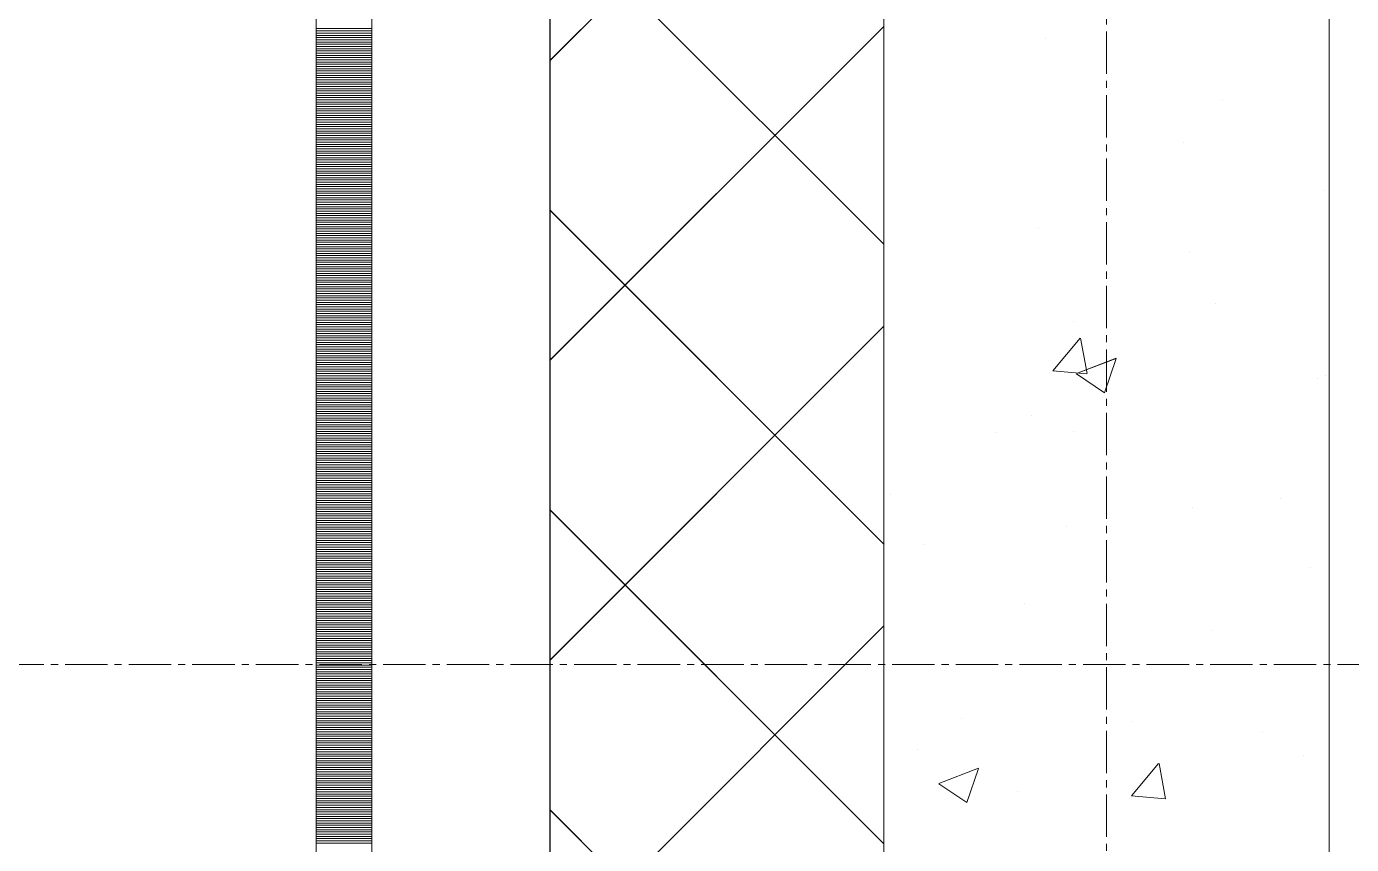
# Model space of a CAD drawing. Header units: millimetres. Extents: x 470010 to 1231400, y -134005 to 421770.
# Drawn here: x 672388 to 672984, y -50792 to -50425 of the extents above; entities that cross this region are included whole.
import ezdxf
from ezdxf.enums import TextEntityAlignment as Align

# ---------------------------------------------------------------- set-up
doc = ezdxf.new("R2010")
doc.units = ezdxf.units.MM
doc.linetypes.add('CENTER2', pattern=[28.575, 19.05, -3.175, 3.175, -3.175])
doc.linetypes.add('DASHED', pattern=[19.05, 12.7, -6.35])
doc.layers.get('Defpoints').update_dxf_attribs({"color": 140})
doc.layers.add('АР_Делит', color=120, linetype='Continuous', lineweight=0, plot=False)
for name, color, linetype, lineweight in [('АР_Стены ПЕНОблок', 52, 'Continuous', 20), ('АР_Тонкая', 254, 'Continuous', 5), ('АР_Утеплитель', 31, 'Continuous', 0), ('АР_Штриховка', 8, 'Continuous', 0)]:
    doc.layers.add(name, color=color, linetype=linetype, lineweight=lineweight)
doc.layers.add('РД_Оси_100', color=7, linetype='Continuous', lineweight=0, true_color=0x525252)
doc.styles.add('style1', font='ARIALN.TTF')

# ---------------------------------------------------------------- blocks, each defined once
blk = doc.blocks.new('СОШ_2200_АР_ОСИ_М100_28.05.24')
at = {"layer": 'АР_Делит', "color": 251, "linetype": 'DASHED', "true_color": 0x636466}
blk.add_lwpolyline([(114955, 135155), (114955, -355), (93595.036, -355), (93595.036, 13855), (94145, 13855), (94145, 68320), (66055, 68320), (66055, 13857.73), (83455, 13857.73), (83455, -355), (45245, -355), (45245, 13145), (44695, 13145), (44695, 26755), (45245, 26755), (45245, 68320), (20455, 68320), (20455, 26755), (27955, 26755), (27955, 13145), (-355, 13145), (-355, 100855)], dxfattribs=at)
at = {"layer": 'РД_Оси_100', "color": 251, "linetype": 'CENTER2', "true_color": 0x636466}
for p, q in [((0, -6155), (0, 139938.679)), ((29555, 42900), (-5954.958, 42900))]:
    blk.add_line(p, q, dxfattribs=at)
blk = doc.blocks.new('A$C9108343f')
at = {"layer": 'АР_Стены ПЕНОблок', "color": 18, "linetype": 'Continuous', "lineweight": 20, "true_color": 0x000000}
for p, q in [((7054.96, 97555), (7054.96, 21355)), ((7254.96, 21355), (7254.96, 97555))]:
    blk.add_line(p, q, dxfattribs=at)
at = {"layer": 'АР_Тонкая', "color": 18, "linetype": 'Continuous', "lineweight": 5, "true_color": 0x000000}
for p, q in [((6799.96, 97555), (6799.96, 21355)), ((6824.96, 97555), (6824.96, 21355)), ((6824.96, 21355), (6824.96, 97555)), ((6904.96, 21355), (6904.96, 97555))]:
    blk.add_line(p, q, dxfattribs=at)
at = {"layer": 'АР_Утеплитель', "color": 18, "linetype": 'Continuous', "lineweight": 0, "true_color": 0x000000}
for p, q in [((6904.96, 97555), (6904.96, 21355)), ((7054.96, 21355), (7054.96, 97555))]:
    blk.add_line(p, q, dxfattribs=at)
at = {"layer": 'АР_Штриховка', "color": 18, "linetype": 'Continuous', "lineweight": 0, "true_color": 0x000000}
for p, q in [((6904.96, 49926.41), (7054.96, 50076.41)), ((7054.96, 49843.84), (6904.96, 49993.84)), ((6799.96, 49940.75), (6824.96, 49940.75)), ((6799.96, 49939.75), (6824.96, 49939.75)), ((6799.96, 49938.75), (6824.96, 49938.75)), ((6799.96, 49937.75), (6824.96, 49937.75)), ((6904.96, 49791.7), (7054.96, 49941.7)), ((6799.96, 49936.75), (6824.96, 49936.75)), ((6799.96, 49935.75), (6824.96, 49935.75)), ((6799.96, 49934.75), (6824.96, 49934.75)), ((6799.96, 49933.75), (6824.96, 49933.75)), ((6799.96, 49932.75), (6824.96, 49932.75)), ((6799.96, 49931.75), (6824.96, 49931.75)), ((7127.47, 49936.17), (7127.47, 49936.17)), ((6799.96, 49930.75), (6824.96, 49930.75)), ((6799.96, 49929.75), (6824.96, 49929.75)), ((6799.96, 49928.75), (6824.96, 49928.75)), ((6799.96, 49927.75), (6824.96, 49927.75)), ((6799.96, 49926.75), (6824.96, 49926.75)), ((6799.96, 49925.75), (6824.96, 49925.75)), ((6799.96, 49924.75), (6824.96, 49924.75)), ((6799.96, 49923.75), (6824.96, 49923.75)), ((6799.96, 49922.75), (6824.96, 49922.75)), ((6799.96, 49921.75), (6824.96, 49921.75)), ((6799.96, 49920.75), (6824.96, 49920.75)), ((6799.96, 49919.75), (6824.96, 49919.75)), ((6799.96, 49918.75), (6824.96, 49918.75)), ((6799.96, 49917.75), (6824.96, 49917.75)), ((6799.96, 49916.75), (6824.96, 49916.75)), ((6799.96, 49915.75), (6824.96, 49915.75)), ((6799.96, 49914.75), (6824.96, 49914.75)), ((6799.96, 49913.75), (6824.96, 49913.75)), ((6799.96, 49912.75), (6824.96, 49912.75)), ((6799.96, 49911.75), (6824.96, 49911.75)), ((6799.96, 49910.75), (6824.96, 49910.75)), ((6799.96, 49909.75), (6824.96, 49909.75)), ((6799.96, 49908.75), (6824.96, 49908.75)), ((6799.96, 49907.75), (6824.96, 49907.75)), ((7207.02, 49909.1), (7207.02, 49909.1)), ((6799.96, 49906.75), (6824.96, 49906.75)), ((6799.96, 49905.75), (6824.96, 49905.75)), ((6799.96, 49904.75), (6824.96, 49904.75)), ((6799.96, 49903.75), (6824.96, 49903.75)), ((6799.96, 49902.75), (6824.96, 49902.75)), ((6799.96, 49901.75), (6824.96, 49901.75)), ((6799.96, 49900.75), (6824.96, 49900.75)), ((6799.96, 49899.75), (6824.96, 49899.75)), ((6799.96, 49898.75), (6824.96, 49898.75)), ((6799.96, 49897.75), (6824.96, 49897.75)), ((6799.96, 49896.75), (6824.96, 49896.75)), ((6799.96, 49895.75), (6824.96, 49895.75)), ((6799.96, 49894.75), (6824.96, 49894.75)), ((6799.96, 49893.75), (6824.96, 49893.75)), ((6799.96, 49892.75), (6824.96, 49892.75)), ((6799.96, 49891.75), (6824.96, 49891.75)), ((6799.96, 49890.75), (6824.96, 49890.75)), ((6799.96, 49889.75), (6824.96, 49889.75)), ((6799.96, 49888.75), (6824.96, 49888.75)), ((6799.96, 49887.75), (6824.96, 49887.75)), ((6799.96, 49886.75), (6824.96, 49886.75)), ((6799.96, 49885.75), (6824.96, 49885.75)), ((6799.96, 49884.75), (6824.96, 49884.75)), ((6799.96, 49883.75), (6824.96, 49883.75)), ((7189.56, 49889.42), (7189.56, 49889.42)), ((6799.96, 49882.75), (6824.96, 49882.75)), ((6799.96, 49881.75), (6824.96, 49881.75)), ((6799.96, 49880.75), (6824.96, 49880.75)), ((6799.96, 49879.75), (6824.96, 49879.75)), ((6799.96, 49878.75), (6824.96, 49878.75)), ((6799.96, 49877.75), (6824.96, 49877.75)), ((6799.96, 49876.75), (6824.96, 49876.75)), ((6799.96, 49875.75), (6824.96, 49875.75)), ((6799.96, 49874.75), (6824.96, 49874.75)), ((6799.96, 49873.75), (6824.96, 49873.75)), ((6799.96, 49872.75), (6824.96, 49872.75)), ((6799.96, 49871.75), (6824.96, 49871.75)), ((6799.96, 49870.75), (6824.96, 49870.75)), ((6799.96, 49869.75), (6824.96, 49869.75)), ((6799.96, 49868.75), (6824.96, 49868.75)), ((6799.96, 49867.75), (6824.96, 49867.75)), ((6799.96, 49866.75), (6824.96, 49866.75)), ((7252.68, 49867.87), (7252.68, 49867.87)), ((6799.96, 49865.75), (6824.96, 49865.75)), ((6799.96, 49864.75), (6824.96, 49864.75)), ((6799.96, 49863.75), (6824.96, 49863.75)), ((6799.96, 49862.75), (6824.96, 49862.75)), ((6799.96, 49861.75), (6824.96, 49861.75)), ((6799.96, 49860.75), (6824.96, 49860.75)), ((6799.96, 49859.75), (6824.96, 49859.75)), ((6799.96, 49858.75), (6824.96, 49858.75)), ((6799.96, 49857.75), (6824.96, 49857.75)), ((6799.96, 49856.75), (6824.96, 49856.75)), ((6799.96, 49855.75), (6824.96, 49855.75)), ((6799.96, 49854.75), (6824.96, 49854.75)), ((7054.96, 49709.14), (6904.96, 49859.14)), ((6799.96, 49853.75), (6824.96, 49853.75)), ((6799.96, 49852.75), (6824.96, 49852.75)), ((6799.96, 49851.75), (6824.96, 49851.75)), ((6799.96, 49850.75), (6824.96, 49850.75)), ((6799.96, 49849.75), (6824.96, 49849.75)), ((6799.96, 49848.75), (6824.96, 49848.75)), ((7124.39, 49851.61), (7124.39, 49851.61)), ((6799.96, 49847.75), (6824.96, 49847.75)), ((6799.96, 49846.75), (6824.96, 49846.75)), ((6799.96, 49845.75), (6824.96, 49845.75)), ((6799.96, 49844.75), (6824.96, 49844.75)), ((6799.96, 49843.75), (6824.96, 49843.75)), ((6799.96, 49842.75), (6824.96, 49842.75)), ((6799.96, 49841.75), (6824.96, 49841.75)), ((6799.96, 49840.75), (6824.96, 49840.75)), ((6799.96, 49839.75), (6824.96, 49839.75)), ((6799.96, 49838.75), (6824.96, 49838.75)), ((6799.96, 49837.75), (6824.96, 49837.75)), ((6799.96, 49836.75), (6824.96, 49836.75)), ((7192.39, 49840.49), (7192.39, 49840.49)), ((6799.96, 49835.75), (6824.96, 49835.75)), ((6799.96, 49834.75), (6824.96, 49834.75)), ((6799.96, 49833.75), (6824.96, 49833.75)), ((6799.96, 49832.75), (6824.96, 49832.75)), ((6799.96, 49831.75), (6824.96, 49831.75)), ((6799.96, 49830.75), (6824.96, 49830.75)), ((6799.96, 49829.75), (6824.96, 49829.75)), ((6799.96, 49828.75), (6824.96, 49828.75)), ((6799.96, 49827.75), (6824.96, 49827.75)), ((6799.96, 49826.75), (6824.96, 49826.75)), ((6799.96, 49825.75), (6824.96, 49825.75)), ((6799.96, 49824.75), (6824.96, 49824.75)), ((6799.96, 49823.75), (6824.96, 49823.75)), ((6799.96, 49822.75), (6824.96, 49822.75)), ((6799.96, 49821.75), (6824.96, 49821.75)), ((6799.96, 49820.75), (6824.96, 49820.75)), ((6799.96, 49819.75), (6824.96, 49819.75)), ((6799.96, 49818.75), (6824.96, 49818.75)), ((6799.96, 49817.75), (6824.96, 49817.75)), ((6799.96, 49816.75), (6824.96, 49816.75)), ((6799.96, 49815.75), (6824.96, 49815.75)), ((6799.96, 49814.75), (6824.96, 49814.75)), ((6799.96, 49813.75), (6824.96, 49813.75)), ((6799.96, 49812.75), (6824.96, 49812.75)), ((7203.79, 49817.29), (7203.79, 49817.29)), ((6799.96, 49811.75), (6824.96, 49811.75)), ((6799.96, 49810.75), (6824.96, 49810.75)), ((6799.96, 49809.75), (6824.96, 49809.75)), ((6799.96, 49808.75), (6824.96, 49808.75)), ((6799.96, 49807.75), (6824.96, 49807.75)), ((6799.96, 49806.75), (6824.96, 49806.75)), ((6904.96, 49657), (7054.96, 49807)), ((7140.2, 49808.92), (7140.2, 49808.92)), ((6799.96, 49805.75), (6824.96, 49805.75)), ((6799.96, 49804.75), (6824.96, 49804.75)), ((6799.96, 49803.75), (6824.96, 49803.75)), ((6799.96, 49802.75), (6824.96, 49802.75)), ((6799.96, 49801.75), (6824.96, 49801.75)), ((6799.96, 49800.75), (6824.96, 49800.75)), ((7130.83, 49787.01), (7143.07, 49801.6)), ((7146.2, 49785.71), (7143.27, 49801.63)), ((6799.96, 49799.75), (6824.96, 49799.75)), ((6799.96, 49798.75), (6824.96, 49798.75)), ((6799.96, 49797.75), (6824.96, 49797.75)), ((6799.96, 49796.75), (6824.96, 49796.75)), ((6799.96, 49795.75), (6824.96, 49795.75)), ((6799.96, 49794.75), (6824.96, 49794.75)), ((6799.96, 49793.75), (6824.96, 49793.75)), ((6799.96, 49792.75), (6824.96, 49792.75)), ((6799.96, 49791.75), (6824.96, 49791.75)), ((6799.96, 49790.75), (6824.96, 49790.75)), ((6799.96, 49789.75), (6824.96, 49789.75)), ((6799.96, 49788.75), (6824.96, 49788.75)), ((7141.46, 49785.76), (7159.24, 49792.59)), ((7154.04, 49777.1), (7159.19, 49792.44)), ((6799.96, 49787.75), (6824.96, 49787.75)), ((6799.96, 49786.75), (6824.96, 49786.75)), ((6799.96, 49785.75), (6824.96, 49785.75)), ((6799.96, 49784.75), (6824.96, 49784.75)), ((6799.96, 49783.75), (6824.96, 49783.75)), ((6799.96, 49782.75), (6824.96, 49782.75)), ((7130.83, 49787), (7146.01, 49785.67)), ((7141.4, 49785.62), (7154.03, 49777.1)), ((7249.59, 49783.32), (7249.59, 49783.32)), ((7253.26, 49784.72), (7253.26, 49784.72)), ((6799.96, 49781.75), (6824.96, 49781.75)), ((6799.96, 49780.75), (6824.96, 49780.75)), ((6799.96, 49779.75), (6824.96, 49779.75)), ((6799.96, 49778.75), (6824.96, 49778.75)), ((6799.96, 49777.75), (6824.96, 49777.75)), ((6799.96, 49776.75), (6824.96, 49776.75)), ((6799.96, 49775.75), (6824.96, 49775.75)), ((6799.96, 49774.75), (6824.96, 49774.75)), ((6799.96, 49773.75), (6824.96, 49773.75)), ((6799.96, 49772.75), (6824.96, 49772.75)), ((6799.96, 49771.75), (6824.96, 49771.75)), ((6799.96, 49770.75), (6824.96, 49770.75)), ((6799.96, 49769.75), (6824.96, 49769.75)), ((6799.96, 49768.75), (6824.96, 49768.75)), ((6799.96, 49767.75), (6824.96, 49767.75)), ((6799.96, 49766.75), (6824.96, 49766.75)), ((6799.96, 49765.75), (6824.96, 49765.75)), ((6799.96, 49764.75), (6824.96, 49764.75)), ((7121.3, 49767.06), (7121.3, 49767.06)), ((6799.96, 49763.75), (6824.96, 49763.75)), ((6799.96, 49762.75), (6824.96, 49762.75)), ((6799.96, 49761.75), (6824.96, 49761.75)), ((6799.96, 49760.75), (6824.96, 49760.75)), ((6799.96, 49759.75), (6824.96, 49759.75)), ((6799.96, 49758.75), (6824.96, 49758.75)), ((7105.13, 49759.29), (7105.13, 49759.29)), ((7140.1, 49759.63), (7140.1, 49759.63)), ((6799.96, 49757.75), (6824.96, 49757.75)), ((6799.96, 49756.75), (6824.96, 49756.75)), ((6799.96, 49755.75), (6824.96, 49755.75)), ((6799.96, 49754.75), (6824.96, 49754.75)), ((6799.96, 49753.75), (6824.96, 49753.75)), ((6799.96, 49752.75), (6824.96, 49752.75)), ((6799.96, 49751.75), (6824.96, 49751.75)), ((6799.96, 49750.75), (6824.96, 49750.75)), ((6799.96, 49749.75), (6824.96, 49749.75)), ((6799.96, 49748.75), (6824.96, 49748.75)), ((6799.96, 49747.75), (6824.96, 49747.75)), ((6799.96, 49746.75), (6824.96, 49746.75)), ((6799.96, 49745.75), (6824.96, 49745.75)), ((6799.96, 49744.75), (6824.96, 49744.75)), ((6799.96, 49743.75), (6824.96, 49743.75)), ((6799.96, 49742.75), (6824.96, 49742.75)), ((6799.96, 49741.75), (6824.96, 49741.75)), ((6799.96, 49740.75), (6824.96, 49740.75)), ((6799.96, 49739.75), (6824.96, 49739.75)), ((6799.96, 49738.75), (6824.96, 49738.75)), ((6799.96, 49737.75), (6824.96, 49737.75)), ((6799.96, 49736.75), (6824.96, 49736.75)), ((6799.96, 49735.75), (6824.96, 49735.75)), ((6799.96, 49734.75), (6824.96, 49734.75)), ((6799.96, 49733.75), (6824.96, 49733.75)), ((6799.96, 49732.75), (6824.96, 49732.75)), ((6799.96, 49731.75), (6824.96, 49731.75)), ((6799.96, 49730.75), (6824.96, 49730.75)), ((6799.96, 49729.75), (6824.96, 49729.75)), ((7058.06, 49731.24), (7058.06, 49731.24)), ((7233.17, 49729.77), (7233.17, 49729.77)), ((6799.96, 49728.75), (6824.96, 49728.75)), ((6799.96, 49727.75), (6824.96, 49727.75)), ((6799.96, 49726.75), (6824.96, 49726.75)), ((6799.96, 49725.75), (6824.96, 49725.75)), ((6799.96, 49724.75), (6824.96, 49724.75)), ((6799.96, 49723.75), (6824.96, 49723.75)), ((7054.96, 49574.43), (6904.96, 49724.43)), ((7193.65, 49725.51), (7193.65, 49725.51)), ((6799.96, 49722.75), (6824.96, 49722.75)), ((6799.96, 49721.75), (6824.96, 49721.75)), ((6799.96, 49720.75), (6824.96, 49720.75)), ((6799.96, 49719.75), (6824.96, 49719.75)), ((6799.96, 49718.75), (6824.96, 49718.75)), ((6799.96, 49717.75), (6824.96, 49717.75)), ((7136.97, 49717.11), (7136.97, 49717.11)), ((6799.96, 49716.75), (6824.96, 49716.75)), ((6799.96, 49715.75), (6824.96, 49715.75)), ((6799.96, 49714.75), (6824.96, 49714.75)), ((6799.96, 49713.75), (6824.96, 49713.75)), ((6799.96, 49712.75), (6824.96, 49712.75)), ((6799.96, 49711.75), (6824.96, 49711.75)), ((6799.96, 49710.75), (6824.96, 49710.75)), ((6799.96, 49709.75), (6824.96, 49709.75)), ((6799.96, 49708.75), (6824.96, 49708.75)), ((6799.96, 49707.75), (6824.96, 49707.75)), ((6799.96, 49706.75), (6824.96, 49706.75)), ((6799.96, 49705.75), (6824.96, 49705.75)), ((7073.38, 49708.74), (7073.38, 49708.74)), ((6799.96, 49704.75), (6824.96, 49704.75)), ((6799.96, 49703.75), (6824.96, 49703.75)), ((6799.96, 49702.75), (6824.96, 49702.75)), ((6799.96, 49701.75), (6824.96, 49701.75)), ((6799.96, 49700.75), (6824.96, 49700.75)), ((6799.96, 49699.75), (6824.96, 49699.75)), ((6799.96, 49698.75), (6824.96, 49698.75)), ((6799.96, 49697.75), (6824.96, 49697.75)), ((6799.96, 49696.75), (6824.96, 49696.75)), ((6799.96, 49695.75), (6824.96, 49695.75)), ((6799.96, 49694.75), (6824.96, 49694.75)), ((6799.96, 49693.75), (6824.96, 49693.75)), ((7246.5, 49698.76), (7246.5, 49698.76)), ((6799.96, 49692.75), (6824.96, 49692.75)), ((6799.96, 49691.75), (6824.96, 49691.75)), ((6799.96, 49690.75), (6824.96, 49690.75)), ((6799.96, 49689.75), (6824.96, 49689.75)), ((6799.96, 49688.75), (6824.96, 49688.75)), ((6799.96, 49687.75), (6824.96, 49687.75)), ((6799.96, 49686.75), (6824.96, 49686.75)), ((6799.96, 49685.75), (6824.96, 49685.75)), ((6799.96, 49684.75), (6824.96, 49684.75)), ((6799.96, 49683.75), (6824.96, 49683.75)), ((6799.96, 49682.75), (6824.96, 49682.75)), ((6799.96, 49681.75), (6824.96, 49681.75)), ((7118.21, 49682.5), (7118.21, 49682.5)), ((6799.96, 49680.75), (6824.96, 49680.75)), ((6799.96, 49679.75), (6824.96, 49679.75)), ((6799.96, 49678.75), (6824.96, 49678.75)), ((6799.96, 49677.75), (6824.96, 49677.75)), ((6799.96, 49676.75), (6824.96, 49676.75)), ((6799.96, 49675.75), (6824.96, 49675.75)), ((6799.96, 49674.75), (6824.96, 49674.75)), ((6799.96, 49673.75), (6824.96, 49673.75)), ((6799.96, 49672.75), (6824.96, 49672.75)), ((6799.96, 49671.75), (6824.96, 49671.75)), ((6799.96, 49670.75), (6824.96, 49670.75)), ((6799.96, 49669.75), (6824.96, 49669.75)), ((6904.96, 49522.3), (7054.96, 49672.3)), ((7202.13, 49670.4), (7202.13, 49670.4)), ((6799.96, 49668.75), (6824.96, 49668.75)), ((6799.96, 49667.75), (6824.96, 49667.75)), ((6799.96, 49666.75), (6824.96, 49666.75)), ((6799.96, 49665.75), (6824.96, 49665.75)), ((6799.96, 49664.75), (6824.96, 49664.75)), ((6799.96, 49663.75), (6824.96, 49663.75)), ((6799.96, 49662.75), (6824.96, 49662.75)), ((6799.96, 49661.75), (6824.96, 49661.75)), ((6799.96, 49660.75), (6824.96, 49660.75)), ((6799.96, 49659.75), (6824.96, 49659.75)), ((6799.96, 49658.75), (6824.96, 49658.75)), ((6799.96, 49657.75), (6824.96, 49657.75)), ((6799.96, 49656.75), (6824.96, 49656.75)), ((6799.96, 49655.75), (6824.96, 49655.75)), ((6799.96, 49654.75), (6824.96, 49654.75)), ((6799.96, 49653.75), (6824.96, 49653.75)), ((6799.96, 49652.75), (6824.96, 49652.75)), ((6799.96, 49651.75), (6824.96, 49651.75)), ((6799.96, 49650.75), (6824.96, 49650.75)), ((6799.96, 49649.75), (6824.96, 49649.75)), ((6799.96, 49648.75), (6824.96, 49648.75)), ((6799.96, 49647.75), (6824.96, 49647.75)), ((6799.96, 49646.75), (6824.96, 49646.75)), ((6799.96, 49645.75), (6824.96, 49645.75)), ((6799.96, 49644.75), (6824.96, 49644.75)), ((6799.96, 49643.75), (6824.96, 49643.75)), ((6799.96, 49642.75), (6824.96, 49642.75)), ((6799.96, 49641.75), (6824.96, 49641.75)), ((6799.96, 49640.75), (6824.96, 49640.75)), ((6799.96, 49639.75), (6824.96, 49639.75)), ((6799.96, 49638.75), (6824.96, 49638.75)), ((6799.96, 49637.75), (6824.96, 49637.75)), ((6799.96, 49636.75), (6824.96, 49636.75)), ((6799.96, 49635.75), (6824.96, 49635.75)), ((6799.96, 49634.75), (6824.96, 49634.75)), ((6799.96, 49633.75), (6824.96, 49633.75)), ((6799.96, 49632.75), (6824.96, 49632.75)), ((6799.96, 49631.75), (6824.96, 49631.75)), ((6799.96, 49630.75), (6824.96, 49630.75)), ((6799.96, 49629.75), (6824.96, 49629.75)), ((6799.96, 49628.75), (6824.96, 49628.75)), ((7089.57, 49630.52), (7089.57, 49630.52)), ((7166.35, 49629.59), (7166.35, 49629.59)), ((6799.96, 49627.75), (6824.96, 49627.75)), ((6799.96, 49626.75), (6824.96, 49626.75)), ((6799.96, 49625.75), (6824.96, 49625.75)), ((6799.96, 49624.75), (6824.96, 49624.75)), ((6799.96, 49623.75), (6824.96, 49623.75)), ((6799.96, 49622.75), (6824.96, 49622.75)), ((7225.16, 49624.79), (7225.16, 49624.79)), ((6799.96, 49621.75), (6824.96, 49621.75)), ((6799.96, 49620.75), (6824.96, 49620.75)), ((6799.96, 49619.75), (6824.96, 49619.75)), ((6799.96, 49618.75), (6824.96, 49618.75)), ((6799.96, 49617.75), (6824.96, 49617.75)), ((6799.96, 49616.75), (6824.96, 49616.75)), ((7070.15, 49616.93), (7070.15, 49616.93)), ((6799.96, 49615.75), (6824.96, 49615.75)), ((6799.96, 49614.75), (6824.96, 49614.75)), ((6799.96, 49613.75), (6824.96, 49613.75)), ((6799.96, 49612.75), (6824.96, 49612.75)), ((6799.96, 49611.75), (6824.96, 49611.75)), ((6799.96, 49610.75), (6824.96, 49610.75)), ((7166.07, 49595.95), (7178.31, 49610.54)), ((7181.45, 49594.65), (7178.51, 49610.57)), ((7243.42, 49614.21), (7243.42, 49614.21)), ((6799.96, 49609.75), (6824.96, 49609.75)), ((6799.96, 49608.75), (6824.96, 49608.75)), ((6799.96, 49607.75), (6824.96, 49607.75)), ((6799.96, 49606.75), (6824.96, 49606.75)), ((6799.96, 49605.75), (6824.96, 49605.75)), ((6799.96, 49604.75), (6824.96, 49604.75)), ((7079.66, 49601.57), (7097.44, 49608.4)), ((7092.24, 49592.91), (7097.39, 49608.26)), ((6799.96, 49603.75), (6824.96, 49603.75)), ((6799.96, 49602.75), (6824.96, 49602.75)), ((6799.96, 49601.75), (6824.96, 49601.75)), ((6799.96, 49600.75), (6824.96, 49600.75)), ((6799.96, 49599.75), (6824.96, 49599.75)), ((6799.96, 49598.75), (6824.96, 49598.75)), ((7079.59, 49601.43), (7092.23, 49592.91)), ((6799.96, 49597.75), (6824.96, 49597.75)), ((6799.96, 49596.75), (6824.96, 49596.75)), ((6799.96, 49595.75), (6824.96, 49595.75)), ((6799.96, 49594.75), (6824.96, 49594.75)), ((6799.96, 49593.75), (6824.96, 49593.75)), ((6799.96, 49592.75), (6824.96, 49592.75)), ((7115.12, 49597.95), (7115.12, 49597.95)), ((7166.07, 49595.94), (7181.25, 49594.62)), ((6799.96, 49591.75), (6824.96, 49591.75)), ((6799.96, 49590.75), (6824.96, 49590.75)), ((6799.96, 49589.75), (6824.96, 49589.75)), ((6799.96, 49588.75), (6824.96, 49588.75)), ((6799.96, 49587.75), (6824.96, 49587.75)), ((6799.96, 49586.75), (6824.96, 49586.75)), ((7054.96, 49439.73), (6904.96, 49589.73)), ((6799.96, 49585.75), (6824.96, 49585.75)), ((6799.96, 49584.75), (6824.96, 49584.75)), ((6799.96, 49583.75), (6824.96, 49583.75)), ((6799.96, 49582.75), (6824.96, 49582.75)), ((6799.96, 49581.75), (6824.96, 49581.75)), ((6799.96, 49580.75), (6824.96, 49580.75)), ((6799.96, 49579.75), (6824.96, 49579.75)), ((6799.96, 49578.75), (6824.96, 49578.75)), ((6799.96, 49577.75), (6824.96, 49577.75)), ((6799.96, 49576.75), (6824.96, 49576.75)), ((6799.96, 49575.75), (6824.96, 49575.75)), ((6799.96, 49574.75), (6824.96, 49574.75))]:
    blk.add_line(p, q, dxfattribs=at)
at = {"layer": 'РД_Оси_100'}
blk.add_blockref('СОШ_2200_АР_ОСИ_М100_28.05.24', (7154.96, 6755), dxfattribs=at)
at = {"layer": 'Defpoints', "color": 18, "true_color": 0x000000, "style": 'style1'}
for p in [(143949.34, 316089.12), (143974.98, 281639.5), (143890.4, 273244.71), (143839.99, 264276.81), (143967.75, 254892.38), (12251.96, 104178.14), (12382.58, 96023.14)]:
    blk.add_attdef('АР-ПОМЕЩЕНИЕ:НАИМЕНОВАНИЕ', text='', height=100, dxfattribs=at).set_placement(p, align=Align.MIDDLE)
at = {"layer": 'Defpoints', "color": 18, "true_color": 0x000000, "style": 'style1', "flags": 8}
for p in [(143951.3, 279099.09), (143848.34, 269251.11), (143875.33, 260094.25), (144049.74, 250824.7), (163419.28, 238153.36), (155897.46, 237965.97), (183037.2, 237965.97), (143342.94, 237876.19)]:
    blk.add_attdef('АР-ПОМЕЩЕНИЕ:НАИМЕНОВАНИЕ', text='', height=100, dxfattribs=at).set_placement(p, align=Align.MIDDLE)

msp = doc.modelspace()

# ---------------------------------------------------------------- linework, layer by layer
at = {"layer": 'АР_Стены ПЕНОблок', "color": 18, "linetype": 'Continuous', "lineweight": 20, "true_color": 0x000000}
for p, q in [((672773.57, -2811.242), (672773.57, -79011.242)), ((672973.57, -79011.242), (672973.57, -2811.242))]:
    msp.add_line(p, q, dxfattribs=at)
at = {"layer": 'АР_Тонкая', "color": 18, "linetype": 'Continuous', "lineweight": 5, "true_color": 0x000000}
for p, q in [((672518.57, -2811.242), (672518.57, -79011.242)), ((672543.57, -2811.242), (672543.57, -79011.242)), ((672543.57, -79011.242), (672543.57, -2811.242)), ((672623.57, -79011.242), (672623.57, -2811.242))]:
    msp.add_line(p, q, dxfattribs=at)
at = {"layer": 'АР_Утеплитель', "color": 18, "linetype": 'Continuous', "lineweight": 0, "true_color": 0x000000}
for p, q in [((672623.57, -2811.242), (672623.57, -79011.242)), ((672773.57, -79011.242), (672773.57, -2811.242))]:
    msp.add_line(p, q, dxfattribs=at)
at = {"layer": 'АР_Штриховка', "color": 18, "linetype": 'Continuous', "lineweight": 0, "true_color": 0x000000}
for p, q in [((672623.57, -50439.835), (672773.57, -50289.835)), ((672773.57, -50522.402), (672623.57, -50372.402)), ((672623.57, -50574.539), (672773.57, -50424.539)), ((672518.57, -50425.492), (672543.57, -50425.492)), ((672518.57, -50426.492), (672543.57, -50426.492)), ((672518.57, -50427.492), (672543.57, -50427.492)), ((672518.57, -50428.492), (672543.57, -50428.492)), ((672518.57, -50429.492), (672543.57, -50429.492)), ((672518.57, -50430.492), (672543.57, -50430.492)), ((672518.57, -50431.492), (672543.57, -50431.492)), ((672518.57, -50432.492), (672543.57, -50432.492)), ((672518.57, -50433.492), (672543.57, -50433.492)), ((672518.57, -50434.492), (672543.57, -50434.492)), ((672518.57, -50435.492), (672543.57, -50435.492)), ((672518.57, -50436.492), (672543.57, -50436.492)), ((672518.57, -50437.492), (672543.57, -50437.492)), ((672518.57, -50438.492), (672543.57, -50438.492)), ((672518.57, -50439.492), (672543.57, -50439.492)), ((672518.57, -50440.492), (672543.57, -50440.492)), ((672518.57, -50441.492), (672543.57, -50441.492)), ((672518.57, -50442.492), (672543.57, -50442.492)), ((672518.57, -50443.492), (672543.57, -50443.492)), ((672518.57, -50444.492), (672543.57, -50444.492)), ((672518.57, -50445.492), (672543.57, -50445.492)), ((672518.57, -50446.492), (672543.57, -50446.492)), ((672518.57, -50447.492), (672543.57, -50447.492)), ((672518.57, -50448.492), (672543.57, -50448.492)), ((672518.57, -50449.492), (672543.57, -50449.492)), ((672518.57, -50450.492), (672543.57, -50450.492)), ((672518.57, -50451.492), (672543.57, -50451.492)), ((672518.57, -50452.492), (672543.57, -50452.492)), ((672518.57, -50453.492), (672543.57, -50453.492)), ((672518.57, -50454.492), (672543.57, -50454.492)), ((672518.57, -50455.492), (672543.57, -50455.492)), ((672518.57, -50456.492), (672543.57, -50456.492)), ((672518.57, -50457.492), (672543.57, -50457.492)), ((672518.57, -50458.492), (672543.57, -50458.492)), ((672518.57, -50459.492), (672543.57, -50459.492)), ((672518.57, -50460.492), (672543.57, -50460.492)), ((672518.57, -50461.492), (672543.57, -50461.492)), ((672518.57, -50462.492), (672543.57, -50462.492)), ((672518.57, -50463.492), (672543.57, -50463.492)), ((672518.57, -50464.492), (672543.57, -50464.492)), ((672518.57, -50465.492), (672543.57, -50465.492)), ((672518.57, -50466.492), (672543.57, -50466.492)), ((672518.57, -50467.492), (672543.57, -50467.492)), ((672518.57, -50468.492), (672543.57, -50468.492)), ((672518.57, -50469.492), (672543.57, -50469.492)), ((672518.57, -50470.492), (672543.57, -50470.492)), ((672518.57, -50471.492), (672543.57, -50471.492)), ((672518.57, -50472.492), (672543.57, -50472.492)), ((672518.57, -50473.492), (672543.57, -50473.492)), ((672518.57, -50474.492), (672543.57, -50474.492)), ((672518.57, -50475.492), (672543.57, -50475.492)), ((672518.57, -50476.492), (672543.57, -50476.492)), ((672518.57, -50477.492), (672543.57, -50477.492)), ((672518.57, -50478.492), (672543.57, -50478.492)), ((672518.57, -50479.492), (672543.57, -50479.492)), ((672518.57, -50480.492), (672543.57, -50480.492)), ((672518.57, -50481.492), (672543.57, -50481.492)), ((672518.57, -50482.492), (672543.57, -50482.492)), ((672518.57, -50483.492), (672543.57, -50483.492)), ((672518.57, -50484.492), (672543.57, -50484.492)), ((672518.57, -50485.492), (672543.57, -50485.492)), ((672518.57, -50486.492), (672543.57, -50486.492)), ((672518.57, -50487.492), (672543.57, -50487.492)), ((672518.57, -50488.492), (672543.57, -50488.492)), ((672518.57, -50489.492), (672543.57, -50489.492)), ((672518.57, -50490.492), (672543.57, -50490.492)), ((672518.57, -50491.492), (672543.57, -50491.492)), ((672518.57, -50492.492), (672543.57, -50492.492)), ((672518.57, -50493.492), (672543.57, -50493.492)), ((672518.57, -50494.492), (672543.57, -50494.492)), ((672518.57, -50495.492), (672543.57, -50495.492)), ((672518.57, -50496.492), (672543.57, -50496.492)), ((672518.57, -50497.492), (672543.57, -50497.492)), ((672518.57, -50498.492), (672543.57, -50498.492)), ((672518.57, -50499.492), (672543.57, -50499.492)), ((672518.57, -50500.492), (672543.57, -50500.492)), ((672518.57, -50501.492), (672543.57, -50501.492)), ((672518.57, -50502.492), (672543.57, -50502.492)), ((672518.57, -50503.492), (672543.57, -50503.492)), ((672518.57, -50504.492), (672543.57, -50504.492)), ((672518.57, -50505.492), (672543.57, -50505.492)), ((672518.57, -50506.492), (672543.57, -50506.492)), ((672518.57, -50507.492), (672543.57, -50507.492)), ((672518.57, -50508.492), (672543.57, -50508.492)), ((672773.57, -50657.106), (672623.57, -50507.106)), ((672518.57, -50509.492), (672543.57, -50509.492)), ((672518.57, -50510.492), (672543.57, -50510.492)), ((672518.57, -50511.492), (672543.57, -50511.492)), ((672518.57, -50512.492), (672543.57, -50512.492)), ((672518.57, -50513.492), (672543.57, -50513.492)), ((672518.57, -50514.492), (672543.57, -50514.492)), ((672518.57, -50515.492), (672543.57, -50515.492)), ((672518.57, -50516.492), (672543.57, -50516.492)), ((672518.57, -50517.492), (672543.57, -50517.492)), ((672518.57, -50518.492), (672543.57, -50518.492)), ((672518.57, -50519.492), (672543.57, -50519.492)), ((672518.57, -50520.492), (672543.57, -50520.492)), ((672518.57, -50521.492), (672543.57, -50521.492)), ((672518.57, -50522.492), (672543.57, -50522.492)), ((672518.57, -50523.492), (672543.57, -50523.492)), ((672518.57, -50524.492), (672543.57, -50524.492)), ((672518.57, -50525.492), (672543.57, -50525.492)), ((672518.57, -50526.492), (672543.57, -50526.492)), ((672518.57, -50527.492), (672543.57, -50527.492)), ((672518.57, -50528.492), (672543.57, -50528.492)), ((672518.57, -50529.492), (672543.57, -50529.492)), ((672518.57, -50530.492), (672543.57, -50530.492)), ((672518.57, -50531.492), (672543.57, -50531.492)), ((672518.57, -50532.492), (672543.57, -50532.492)), ((672518.57, -50533.492), (672543.57, -50533.492)), ((672518.57, -50534.492), (672543.57, -50534.492)), ((672518.57, -50535.492), (672543.57, -50535.492)), ((672518.57, -50536.492), (672543.57, -50536.492)), ((672518.57, -50537.492), (672543.57, -50537.492)), ((672518.57, -50538.492), (672543.57, -50538.492)), ((672518.57, -50539.492), (672543.57, -50539.492)), ((672518.57, -50540.492), (672543.57, -50540.492)), ((672518.57, -50541.492), (672543.57, -50541.492)), ((672518.57, -50542.492), (672543.57, -50542.492)), ((672518.57, -50543.492), (672543.57, -50543.492)), ((672518.57, -50544.492), (672543.57, -50544.492)), ((672518.57, -50545.492), (672543.57, -50545.492)), ((672518.57, -50546.492), (672543.57, -50546.492)), ((672518.57, -50547.492), (672543.57, -50547.492)), ((672518.57, -50548.492), (672543.57, -50548.492)), ((672518.57, -50549.492), (672543.57, -50549.492)), ((672518.57, -50550.492), (672543.57, -50550.492)), ((672518.57, -50551.492), (672543.57, -50551.492)), ((672518.57, -50552.492), (672543.57, -50552.492)), ((672518.57, -50553.492), (672543.57, -50553.492)), ((672518.57, -50554.492), (672543.57, -50554.492)), ((672518.57, -50555.492), (672543.57, -50555.492)), ((672518.57, -50556.492), (672543.57, -50556.492)), ((672518.57, -50557.492), (672543.57, -50557.492)), ((672518.57, -50558.492), (672543.57, -50558.492)), ((672518.57, -50559.492), (672543.57, -50559.492)), ((672518.57, -50560.492), (672543.57, -50560.492)), ((672518.57, -50561.492), (672543.57, -50561.492)), ((672623.57, -50709.243), (672773.57, -50559.243)), ((672518.57, -50562.492), (672543.57, -50562.492)), ((672518.57, -50563.492), (672543.57, -50563.492)), ((672518.57, -50564.492), (672543.57, -50564.492)), ((672518.57, -50565.492), (672543.57, -50565.492)), ((672518.57, -50566.492), (672543.57, -50566.492)), ((672518.57, -50567.492), (672543.57, -50567.492)), ((672849.439, -50579.236), (672861.684, -50564.643)), ((672864.814, -50580.533), (672861.878, -50564.612)), ((672518.57, -50568.492), (672543.57, -50568.492)), ((672518.57, -50569.492), (672543.57, -50569.492)), ((672518.57, -50570.492), (672543.57, -50570.492)), ((672518.57, -50571.492), (672543.57, -50571.492)), ((672518.57, -50572.492), (672543.57, -50572.492)), ((672518.57, -50573.492), (672543.57, -50573.492)), ((672860.07, -50580.484), (672877.854, -50573.657)), ((672872.655, -50589.147), (672877.805, -50573.798)), ((672518.57, -50574.492), (672543.57, -50574.492)), ((672518.57, -50575.492), (672543.57, -50575.492)), ((672518.57, -50576.492), (672543.57, -50576.492)), ((672518.57, -50577.492), (672543.57, -50577.492)), ((672518.57, -50578.492), (672543.57, -50578.492)), ((672518.57, -50579.492), (672543.57, -50579.492)), ((672849.438, -50579.241), (672864.62, -50580.569)), ((672518.57, -50580.492), (672543.57, -50580.492)), ((672518.57, -50581.492), (672543.57, -50581.492)), ((672518.57, -50582.492), (672543.57, -50582.492)), ((672518.57, -50583.492), (672543.57, -50583.492)), ((672518.57, -50584.492), (672543.57, -50584.492)), ((672518.57, -50585.492), (672543.57, -50585.492)), ((672860.008, -50580.621), (672872.642, -50589.143)), ((672518.57, -50586.492), (672543.57, -50586.492)), ((672518.57, -50587.492), (672543.57, -50587.492)), ((672518.57, -50588.492), (672543.57, -50588.492)), ((672518.57, -50589.492), (672543.57, -50589.492)), ((672518.57, -50590.492), (672543.57, -50590.492)), ((672518.57, -50591.492), (672543.57, -50591.492)), ((672518.57, -50592.492), (672543.57, -50592.492)), ((672518.57, -50593.492), (672543.57, -50593.492)), ((672518.57, -50594.492), (672543.57, -50594.492)), ((672518.57, -50595.492), (672543.57, -50595.492)), ((672518.57, -50596.492), (672543.57, -50596.492)), ((672518.57, -50597.492), (672543.57, -50597.492)), ((672518.57, -50598.492), (672543.57, -50598.492)), ((672518.57, -50599.492), (672543.57, -50599.492)), ((672518.57, -50600.492), (672543.57, -50600.492)), ((672518.57, -50601.492), (672543.57, -50601.492)), ((672518.57, -50602.492), (672543.57, -50602.492)), ((672518.57, -50603.492), (672543.57, -50603.492)), ((672518.57, -50604.492), (672543.57, -50604.492)), ((672518.57, -50605.492), (672543.57, -50605.492)), ((672518.57, -50606.492), (672543.57, -50606.492)), ((672518.57, -50607.492), (672543.57, -50607.492)), ((672518.57, -50608.492), (672543.57, -50608.492)), ((672518.57, -50609.492), (672543.57, -50609.492)), ((672518.57, -50610.492), (672543.57, -50610.492)), ((672518.57, -50611.492), (672543.57, -50611.492)), ((672518.57, -50612.492), (672543.57, -50612.492)), ((672518.57, -50613.492), (672543.57, -50613.492)), ((672518.57, -50614.492), (672543.57, -50614.492)), ((672518.57, -50615.492), (672543.57, -50615.492)), ((672518.57, -50616.492), (672543.57, -50616.492)), ((672518.57, -50617.492), (672543.57, -50617.492)), ((672518.57, -50618.492), (672543.57, -50618.492)), ((672518.57, -50619.492), (672543.57, -50619.492)), ((672518.57, -50620.492), (672543.57, -50620.492)), ((672518.57, -50621.492), (672543.57, -50621.492)), ((672518.57, -50622.492), (672543.57, -50622.492)), ((672518.57, -50623.492), (672543.57, -50623.492)), ((672518.57, -50624.492), (672543.57, -50624.492)), ((672518.57, -50625.492), (672543.57, -50625.492)), ((672518.57, -50626.492), (672543.57, -50626.492)), ((672518.57, -50627.492), (672543.57, -50627.492)), ((672518.57, -50628.492), (672543.57, -50628.492)), ((672518.57, -50629.492), (672543.57, -50629.492)), ((672518.57, -50630.492), (672543.57, -50630.492)), ((672518.57, -50631.492), (672543.57, -50631.492)), ((672518.57, -50632.492), (672543.57, -50632.492)), ((672518.57, -50633.492), (672543.57, -50633.492)), ((672518.57, -50634.492), (672543.57, -50634.492)), ((672518.57, -50635.492), (672543.57, -50635.492)), ((672518.57, -50636.492), (672543.57, -50636.492)), ((672518.57, -50637.492), (672543.57, -50637.492)), ((672518.57, -50638.492), (672543.57, -50638.492)), ((672518.57, -50639.492), (672543.57, -50639.492)), ((672518.57, -50640.492), (672543.57, -50640.492)), ((672518.57, -50641.492), (672543.57, -50641.492)), ((672518.57, -50642.492), (672543.57, -50642.492)), ((672518.57, -50643.492), (672543.57, -50643.492)), ((672518.57, -50644.492), (672543.57, -50644.492)), ((672773.57, -50791.809), (672623.57, -50641.809)), ((672518.57, -50645.492), (672543.57, -50645.492)), ((672518.57, -50646.492), (672543.57, -50646.492)), ((672518.57, -50647.492), (672543.57, -50647.492)), ((672518.57, -50648.492), (672543.57, -50648.492)), ((672518.57, -50649.492), (672543.57, -50649.492)), ((672518.57, -50650.492), (672543.57, -50650.492)), ((672518.57, -50651.492), (672543.57, -50651.492)), ((672518.57, -50652.492), (672543.57, -50652.492)), ((672518.57, -50653.492), (672543.57, -50653.492)), ((672518.57, -50654.492), (672543.57, -50654.492)), ((672518.57, -50655.492), (672543.57, -50655.492)), ((672518.57, -50656.492), (672543.57, -50656.492)), ((672518.57, -50657.492), (672543.57, -50657.492)), ((672518.57, -50658.492), (672543.57, -50658.492)), ((672518.57, -50659.492), (672543.57, -50659.492)), ((672518.57, -50660.492), (672543.57, -50660.492)), ((672518.57, -50661.492), (672543.57, -50661.492)), ((672518.57, -50662.492), (672543.57, -50662.492)), ((672518.57, -50663.492), (672543.57, -50663.492)), ((672518.57, -50664.492), (672543.57, -50664.492)), ((672518.57, -50665.492), (672543.57, -50665.492)), ((672518.57, -50666.492), (672543.57, -50666.492)), ((672518.57, -50667.492), (672543.57, -50667.492)), ((672518.57, -50668.492), (672543.57, -50668.492)), ((672518.57, -50669.492), (672543.57, -50669.492)), ((672518.57, -50670.492), (672543.57, -50670.492)), ((672518.57, -50671.492), (672543.57, -50671.492)), ((672518.57, -50672.492), (672543.57, -50672.492)), ((672518.57, -50673.492), (672543.57, -50673.492)), ((672518.57, -50674.492), (672543.57, -50674.492)), ((672518.57, -50675.492), (672543.57, -50675.492)), ((672518.57, -50676.492), (672543.57, -50676.492)), ((672518.57, -50677.492), (672543.57, -50677.492)), ((672518.57, -50678.492), (672543.57, -50678.492)), ((672518.57, -50679.492), (672543.57, -50679.492)), ((672518.57, -50680.492), (672543.57, -50680.492)), ((672518.57, -50681.492), (672543.57, -50681.492)), ((672518.57, -50682.492), (672543.57, -50682.492)), ((672518.57, -50683.492), (672543.57, -50683.492)), ((672518.57, -50684.492), (672543.57, -50684.492)), ((672518.57, -50685.492), (672543.57, -50685.492)), ((672518.57, -50686.492), (672543.57, -50686.492)), ((672518.57, -50687.492), (672543.57, -50687.492)), ((672518.57, -50688.492), (672543.57, -50688.492)), ((672518.57, -50689.492), (672543.57, -50689.492)), ((672518.57, -50690.492), (672543.57, -50690.492)), ((672518.57, -50691.492), (672543.57, -50691.492)), ((672518.57, -50692.492), (672543.57, -50692.492)), ((672518.57, -50693.492), (672543.57, -50693.492)), ((672518.57, -50694.492), (672543.57, -50694.492)), ((672518.57, -50695.492), (672543.57, -50695.492)), ((672518.57, -50696.492), (672543.57, -50696.492)), ((672518.57, -50697.492), (672543.57, -50697.492)), ((672518.57, -50698.492), (672543.57, -50698.492)), ((672623.57, -50843.946), (672773.57, -50693.946)), ((672518.57, -50699.492), (672543.57, -50699.492)), ((672518.57, -50700.492), (672543.57, -50700.492)), ((672518.57, -50701.492), (672543.57, -50701.492)), ((672518.57, -50702.492), (672543.57, -50702.492)), ((672518.57, -50703.492), (672543.57, -50703.492)), ((672518.57, -50704.492), (672543.57, -50704.492)), ((672518.57, -50705.492), (672543.57, -50705.492)), ((672518.57, -50706.492), (672543.57, -50706.492)), ((672518.57, -50707.492), (672543.57, -50707.492)), ((672518.57, -50708.492), (672543.57, -50708.492)), ((672518.57, -50709.492), (672543.57, -50709.492)), ((672518.57, -50710.492), (672543.57, -50710.492)), ((672518.57, -50711.492), (672543.57, -50711.492)), ((672518.57, -50712.492), (672543.57, -50712.492)), ((672518.57, -50713.492), (672543.57, -50713.492)), ((672518.57, -50714.492), (672543.57, -50714.492)), ((672518.57, -50715.492), (672543.57, -50715.492)), ((672518.57, -50716.492), (672543.57, -50716.492)), ((672518.57, -50717.492), (672543.57, -50717.492)), ((672518.57, -50718.492), (672543.57, -50718.492)), ((672518.57, -50719.492), (672543.57, -50719.492)), ((672518.57, -50720.492), (672543.57, -50720.492)), ((672518.57, -50721.492), (672543.57, -50721.492)), ((672518.57, -50722.492), (672543.57, -50722.492)), ((672518.57, -50723.492), (672543.57, -50723.492)), ((672518.57, -50724.492), (672543.57, -50724.492)), ((672518.57, -50725.492), (672543.57, -50725.492)), ((672518.57, -50726.492), (672543.57, -50726.492)), ((672518.57, -50727.492), (672543.57, -50727.492)), ((672518.57, -50728.492), (672543.57, -50728.492)), ((672518.57, -50729.492), (672543.57, -50729.492)), ((672518.57, -50730.492), (672543.57, -50730.492)), ((672518.57, -50731.492), (672543.57, -50731.492)), ((672518.57, -50732.492), (672543.57, -50732.492)), ((672518.57, -50733.492), (672543.57, -50733.492)), ((672518.57, -50734.492), (672543.57, -50734.492)), ((672518.57, -50735.492), (672543.57, -50735.492)), ((672518.57, -50736.492), (672543.57, -50736.492)), ((672518.57, -50737.492), (672543.57, -50737.492)), ((672518.57, -50738.492), (672543.57, -50738.492)), ((672518.57, -50739.492), (672543.57, -50739.492)), ((672518.57, -50740.492), (672543.57, -50740.492)), ((672518.57, -50741.492), (672543.57, -50741.492)), ((672518.57, -50742.492), (672543.57, -50742.492)), ((672518.57, -50743.492), (672543.57, -50743.492)), ((672518.57, -50744.492), (672543.57, -50744.492)), ((672518.57, -50745.492), (672543.57, -50745.492)), ((672518.57, -50746.492), (672543.57, -50746.492)), ((672518.57, -50747.492), (672543.57, -50747.492)), ((672518.57, -50748.492), (672543.57, -50748.492)), ((672518.57, -50749.492), (672543.57, -50749.492)), ((672518.57, -50750.492), (672543.57, -50750.492)), ((672518.57, -50751.492), (672543.57, -50751.492)), ((672518.57, -50752.492), (672543.57, -50752.492)), ((672518.57, -50753.492), (672543.57, -50753.492)), ((672518.57, -50754.492), (672543.57, -50754.492)), ((672518.57, -50755.492), (672543.57, -50755.492)), ((672518.57, -50756.492), (672543.57, -50756.492)), ((672518.57, -50757.492), (672543.57, -50757.492)), ((672518.57, -50758.492), (672543.57, -50758.492)), ((672798.268, -50764.672), (672816.052, -50757.845)), ((672810.853, -50773.335), (672816.003, -50757.986)), ((672884.682, -50770.293), (672896.927, -50755.7)), ((672900.057, -50771.59), (672897.12, -50755.669)), ((672518.57, -50759.492), (672543.57, -50759.492)), ((672518.57, -50760.492), (672543.57, -50760.492)), ((672518.57, -50761.492), (672543.57, -50761.492)), ((672518.57, -50762.492), (672543.57, -50762.492)), ((672518.57, -50763.492), (672543.57, -50763.492)), ((672518.57, -50764.492), (672543.57, -50764.492)), ((672518.57, -50765.492), (672543.57, -50765.492)), ((672518.57, -50766.492), (672543.57, -50766.492)), ((672518.57, -50767.492), (672543.57, -50767.492)), ((672518.57, -50768.492), (672543.57, -50768.492)), ((672518.57, -50769.492), (672543.57, -50769.492)), ((672798.206, -50764.809), (672810.84, -50773.331)), ((672884.682, -50770.297), (672899.864, -50771.626)), ((672518.57, -50770.492), (672543.57, -50770.492)), ((672518.57, -50771.492), (672543.57, -50771.492)), ((672518.57, -50772.492), (672543.57, -50772.492)), ((672518.57, -50773.492), (672543.57, -50773.492)), ((672518.57, -50774.492), (672543.57, -50774.492)), ((672518.57, -50775.492), (672543.57, -50775.492)), ((672518.57, -50776.492), (672543.57, -50776.492)), ((672518.57, -50777.492), (672543.57, -50777.492)), ((672518.57, -50778.492), (672543.57, -50778.492)), ((672518.57, -50779.492), (672543.57, -50779.492)), ((672518.57, -50780.492), (672543.57, -50780.492)), ((672518.57, -50781.492), (672543.57, -50781.492)), ((672773.57, -50926.513), (672623.57, -50776.513)), ((672518.57, -50782.492), (672543.57, -50782.492)), ((672518.57, -50783.492), (672543.57, -50783.492)), ((672518.57, -50784.492), (672543.57, -50784.492)), ((672518.57, -50785.492), (672543.57, -50785.492)), ((672518.57, -50786.492), (672543.57, -50786.492)), ((672518.57, -50787.492), (672543.57, -50787.492)), ((672518.57, -50788.492), (672543.57, -50788.492)), ((672518.57, -50789.492), (672543.57, -50789.492)), ((672518.57, -50790.492), (672543.57, -50790.492)), ((672518.57, -50791.492), (672543.57, -50791.492))]:
    msp.add_line(p, q, dxfattribs=at)

# ---------------------------------------------------------------- block references
msp.add_blockref('A$C9108343f', (665718.612, -100366.242))
at = {"layer": 'РД_Оси_100'}
msp.add_blockref('СОШ_2200_АР_ОСИ_М100_28.05.24', (672873.57, -93611.242), dxfattribs=at)

doc.saveas('drawing.dxf')
